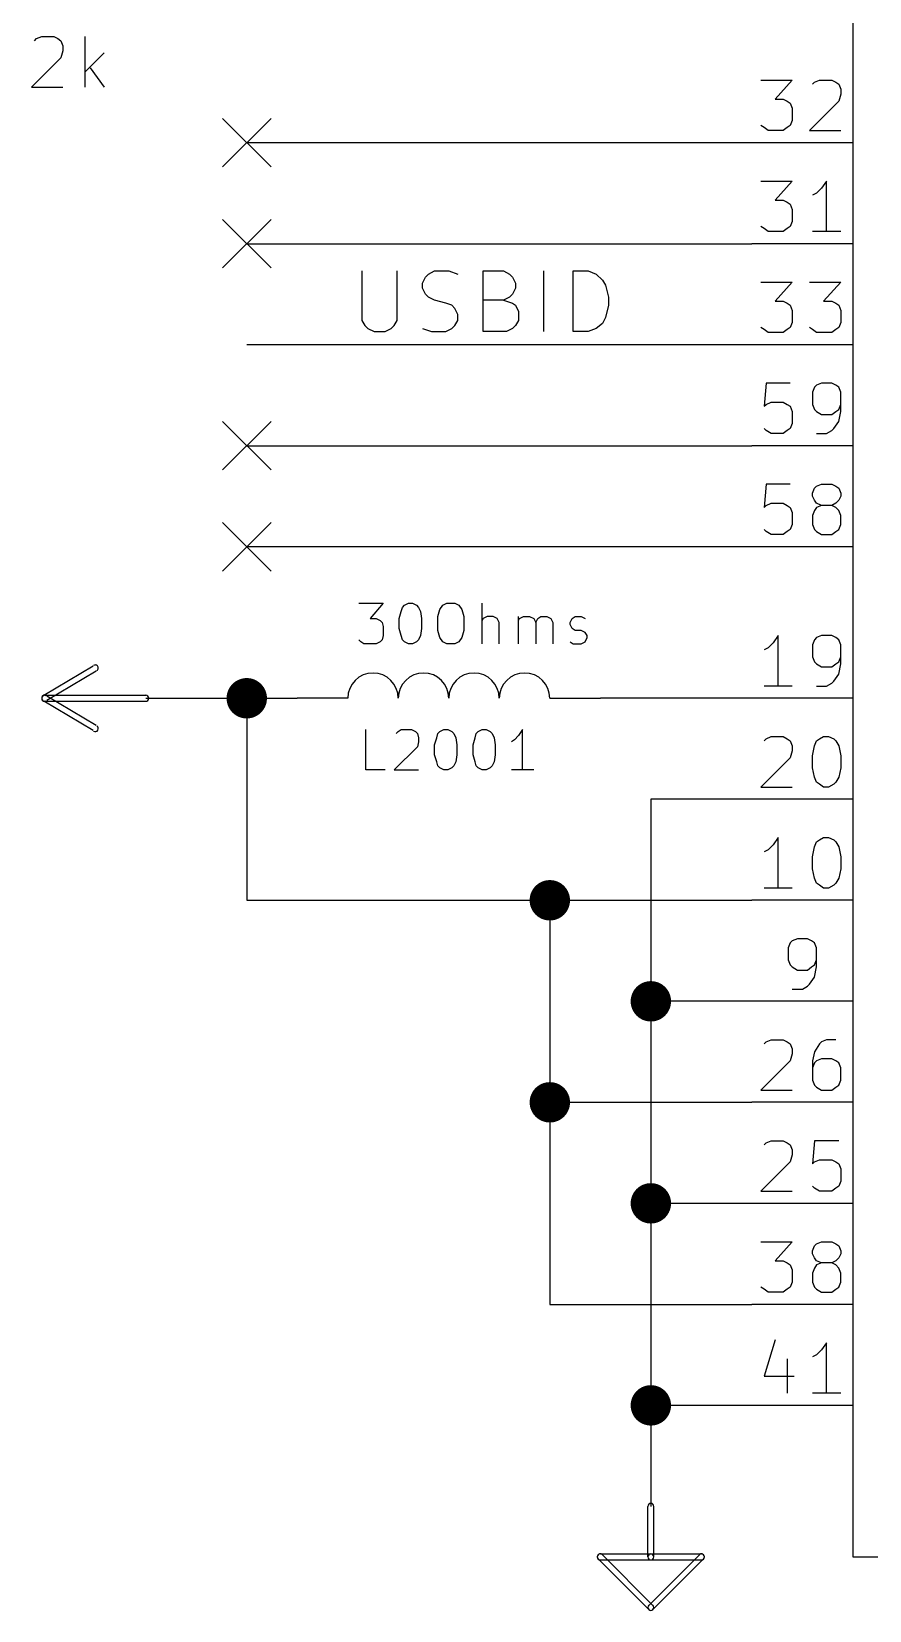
# Model space of a CAD drawing. Extents: x 10 to 287, y -200 to -10.
# Drawn here: x 33.96 to 55.03, y -141.05 to -101.35 of the extents above; entities that cross this region are included whole.
import ezdxf

# ---------------------------------------------------------------- set-up
doc = ezdxf.new("R2010")
doc.units = 0
doc.header["$MEASUREMENT"] = 0
doc.layers.add('BLACK', color=7, linetype='CONTINUOUS')

msp = doc.modelspace()

# ---------------------------------------------------------------- linework, layer by layer
at = {"layer": 'Black'}
for p, q in [((42.2656, -107.366), (42.2656, -108.61)), ((43.1546, -108.61), (43.1546, -107.366)), ((43.7896, -107.671), (43.8658, -107.518)), ((43.8658, -107.518), (43.942, -107.442)), ((43.942, -107.442), (44.0944, -107.366)), ((44.0944, -107.366), (44.45, -107.366)), ((44.45, -107.366), (44.6786, -107.442)), ((45.3136, -108.89), (45.3136, -107.366)), ((45.3136, -107.366), (45.8216, -107.366)), ((45.8216, -107.366), (45.974, -107.442)), ((45.974, -107.442), (46.0502, -107.518)), ((46.0502, -107.518), (46.1264, -107.671)), ((46.8376, -108.89), (46.8376, -107.366)), ((47.5742, -108.89), (47.5742, -107.366)), ((47.5742, -107.366), (47.9552, -107.366)), ((47.9552, -107.366), (48.1584, -107.442)), ((48.1584, -107.442), (48.3108, -107.594)), ((43.7896, -107.798), (43.7896, -107.671)), ((43.8658, -107.95), (43.7896, -107.798)), ((43.942, -108.026), (43.8658, -107.95)), ((46.0502, -107.95), (45.974, -108.026)), ((46.1264, -107.798), (46.0502, -107.95)), ((46.1264, -107.671), (46.1264, -107.798)), ((48.3108, -107.594), (48.387, -107.721)), ((48.387, -107.721), (48.4632, -108.026)), ((44.0944, -108.102), (43.942, -108.026)), ((44.3738, -108.179), (44.0944, -108.102)), ((44.5262, -108.229), (44.3738, -108.179)), ((44.6024, -108.306), (44.5262, -108.229)), ((44.6786, -108.458), (44.6024, -108.306)), ((45.8216, -108.102), (45.3136, -108.102)), ((45.974, -108.026), (45.8216, -108.102)), ((45.8216, -108.102), (46.0502, -108.179)), ((46.0502, -108.179), (46.1264, -108.229)), ((46.1264, -108.229), (46.2026, -108.382)), ((48.4632, -108.229), (48.387, -108.534)), ((48.4632, -108.026), (48.4632, -108.229)), ((42.2656, -108.61), (42.3418, -108.737)), ((42.3418, -108.737), (42.418, -108.814)), ((43.0022, -108.814), (43.0784, -108.737)), ((43.0784, -108.737), (43.1546, -108.61)), ((44.5262, -108.814), (44.6024, -108.737)), ((44.6024, -108.737), (44.6786, -108.61)), ((44.6786, -108.61), (44.6786, -108.458)), ((46.1264, -108.737), (46.0502, -108.814)), ((46.2026, -108.61), (46.1264, -108.737)), ((46.2026, -108.382), (46.2026, -108.61)), ((48.3108, -108.687), (48.1584, -108.814)), ((48.387, -108.534), (48.3108, -108.687)), ((42.418, -108.814), (42.5704, -108.89)), ((42.5704, -108.89), (42.8498, -108.89)), ((42.8498, -108.89), (43.0022, -108.814)), ((43.7896, -108.814), (44.0182, -108.89)), ((44.0182, -108.89), (44.3738, -108.89)), ((44.3738, -108.89), (44.5262, -108.814)), ((45.8978, -108.89), (45.3136, -108.89)), ((46.0502, -108.814), (45.8978, -108.89)), ((47.9552, -108.89), (47.5742, -108.89)), ((48.1584, -108.814), (47.9552, -108.89))]:
    msp.add_line(p, q, dxfattribs=at)
at = {"layer": 'Blue 2'}
for p, q in [((38.7604, -103.53), (39.9796, -104.75)), ((39.9796, -103.53), (38.7604, -104.75)), ((38.7604, -106.07), (39.9796, -107.29)), ((39.9796, -106.07), (38.7604, -107.29)), ((38.7604, -111.15), (39.9796, -112.37)), ((39.9796, -111.15), (38.7604, -112.37)), ((38.7604, -113.69), (39.9796, -114.91)), ((39.9796, -113.69), (38.7604, -114.91))]:
    msp.add_line(p, q, dxfattribs=at)
at = {"layer": 'Cyan 2'}
for p, q in [((34.036, -101.575), (34.0868, -101.524)), ((34.0868, -101.524), (34.2138, -101.473)), ((34.2138, -101.473), (34.5186, -101.473)), ((34.5186, -101.473), (34.6202, -101.524)), ((34.6202, -101.524), (34.6964, -101.575)), ((34.6964, -101.575), (34.7472, -101.702)), ((35.306, -102.743), (35.306, -101.473)), ((34.6964, -102.006), (33.9598, -102.743)), ((34.7472, -101.829), (34.6964, -102.006)), ((34.7472, -101.702), (34.7472, -101.829)), ((35.7886, -101.879), (35.306, -102.362)), ((35.433, -102.26), (35.7886, -102.743)), ((33.9598, -102.743), (34.7472, -102.743)), ((42.1894, -115.722), (42.799, -115.722)), ((42.799, -115.722), (42.4688, -116.103)), ((43.2562, -115.926), (43.2816, -115.824)), ((43.2816, -115.824), (43.3324, -115.773)), ((43.3324, -115.773), (43.434, -115.722)), ((43.434, -115.722), (43.5356, -115.722)), ((43.5356, -115.722), (43.6372, -115.773)), ((43.6372, -115.773), (43.688, -115.824)), ((43.688, -115.824), (43.7388, -115.926)), ((44.1706, -116.053), (44.2214, -115.875)), ((44.2214, -115.875), (44.2976, -115.773)), ((44.2976, -115.773), (44.3992, -115.722)), ((44.3992, -115.722), (44.6024, -115.722)), ((44.6024, -115.722), (44.704, -115.773)), ((44.704, -115.773), (44.7802, -115.875)), ((44.7802, -115.875), (44.831, -116.053)), ((45.2882, -116.738), (45.2882, -115.722)), ((42.4688, -116.103), (42.6212, -116.103)), ((42.6212, -116.103), (42.7228, -116.154)), ((42.7228, -116.154), (42.7736, -116.205)), ((42.7736, -116.205), (42.799, -116.307)), ((42.799, -116.307), (42.799, -116.535)), ((43.2054, -116.103), (43.2562, -115.926)), ((43.2054, -116.357), (43.2054, -116.103)), ((43.7388, -115.926), (43.7642, -116.103)), ((43.7642, -116.103), (43.7642, -116.357)), ((44.1706, -116.408), (44.1706, -116.053)), ((44.831, -116.053), (44.831, -116.408)), ((45.3136, -116.103), (45.2882, -116.154)), ((45.4152, -116.053), (45.3136, -116.103)), ((45.5676, -116.053), (45.4152, -116.053)), ((45.6692, -116.103), (45.5676, -116.053)), ((45.72, -116.205), (45.6692, -116.103)), ((45.72, -116.738), (45.72, -116.205)), ((46.2026, -116.738), (46.2026, -116.053)), ((46.2026, -116.154), (46.228, -116.103)), ((46.228, -116.103), (46.3296, -116.053)), ((46.3296, -116.053), (46.482, -116.053)), ((46.482, -116.053), (46.5836, -116.103)), ((46.5836, -116.103), (46.6344, -116.205)), ((46.6344, -116.205), (46.6852, -116.103)), ((46.6344, -116.205), (46.6344, -116.738)), ((46.6852, -116.103), (46.7614, -116.053)), ((46.7614, -116.053), (46.9138, -116.053)), ((46.9138, -116.053), (47.0154, -116.103)), ((47.0154, -116.103), (47.0662, -116.205)), ((47.0662, -116.205), (47.0662, -116.738)), ((47.498, -116.205), (47.5488, -116.103)), ((47.498, -116.256), (47.498, -116.205)), ((47.5488, -116.357), (47.498, -116.256)), ((47.5488, -116.103), (47.625, -116.053)), ((47.625, -116.053), (47.7774, -116.053)), ((47.7774, -116.053), (47.879, -116.103)), ((42.2402, -116.688), (42.1894, -116.637)), ((42.3164, -116.738), (42.2402, -116.688)), ((42.7228, -116.688), (42.6212, -116.738)), ((42.7736, -116.637), (42.7228, -116.688)), ((42.799, -116.535), (42.7736, -116.637)), ((43.2562, -116.535), (43.2054, -116.357)), ((43.2816, -116.637), (43.2562, -116.535)), ((43.3324, -116.688), (43.2816, -116.637)), ((43.434, -116.738), (43.3324, -116.688)), ((43.6372, -116.688), (43.5356, -116.738)), ((43.688, -116.637), (43.6372, -116.688)), ((43.7388, -116.535), (43.688, -116.637)), ((43.7642, -116.357), (43.7388, -116.535)), ((44.2214, -116.586), (44.1706, -116.408)), ((44.2976, -116.688), (44.2214, -116.586)), ((44.3992, -116.738), (44.2976, -116.688)), ((44.704, -116.688), (44.6024, -116.738)), ((44.7802, -116.586), (44.704, -116.688)), ((44.831, -116.408), (44.7802, -116.586)), ((47.498, -116.688), (47.5742, -116.738)), ((47.625, -116.408), (47.5488, -116.357)), ((47.7774, -116.408), (47.625, -116.408)), ((47.879, -116.459), (47.7774, -116.408)), ((47.7774, -116.738), (47.879, -116.688)), ((47.9298, -116.535), (47.879, -116.459)), ((47.879, -116.688), (47.9298, -116.586)), ((47.9298, -116.586), (47.9298, -116.535)), ((42.6212, -116.738), (42.3164, -116.738)), ((43.5356, -116.738), (43.434, -116.738)), ((44.6024, -116.738), (44.3992, -116.738)), ((47.5742, -116.738), (47.7774, -116.738)), ((42.3672, -119.913), (42.3672, -118.897)), ((43.1292, -118.999), (43.18, -118.948)), ((43.18, -118.948), (43.2562, -118.897)), ((43.2562, -118.897), (43.5102, -118.897)), ((43.5102, -118.897), (43.6118, -118.948)), ((43.6118, -118.948), (43.6626, -118.999)), ((43.6626, -118.999), (43.688, -119.101)), ((44.1452, -119.101), (44.1706, -118.999)), ((44.1706, -118.999), (44.2214, -118.948)), ((44.2214, -118.948), (44.323, -118.897)), ((44.323, -118.897), (44.4246, -118.897)), ((44.4246, -118.897), (44.5262, -118.948)), ((44.5262, -118.948), (44.577, -118.999)), ((44.577, -118.999), (44.6278, -119.101)), ((45.1104, -119.101), (45.1358, -118.999)), ((45.1358, -118.999), (45.1866, -118.948)), ((45.1866, -118.948), (45.2882, -118.897)), ((45.2882, -118.897), (45.3898, -118.897)), ((45.3898, -118.897), (45.4914, -118.948)), ((45.4914, -118.948), (45.5422, -118.999)), ((45.5422, -118.999), (45.593, -119.101)), ((46.2026, -119.05), (46.101, -119.151)), ((46.3042, -118.897), (46.2026, -119.05)), ((46.3042, -119.913), (46.3042, -118.897)), ((43.6626, -119.329), (43.0784, -119.913)), ((43.688, -119.202), (43.6626, -119.329)), ((43.688, -119.101), (43.688, -119.202)), ((44.0944, -119.278), (44.1452, -119.101)), ((44.0944, -119.532), (44.0944, -119.278)), ((44.6278, -119.101), (44.6532, -119.278)), ((44.6532, -119.278), (44.6532, -119.532)), ((45.0596, -119.278), (45.1104, -119.101)), ((45.0596, -119.532), (45.0596, -119.278)), ((45.593, -119.101), (45.6184, -119.278)), ((45.6184, -119.278), (45.6184, -119.532)), ((46.101, -119.151), (46.0248, -119.202)), ((44.1452, -119.71), (44.0944, -119.532)), ((44.1706, -119.812), (44.1452, -119.71)), ((44.2214, -119.863), (44.1706, -119.812)), ((44.323, -119.913), (44.2214, -119.863)), ((44.5262, -119.863), (44.4246, -119.913)), ((44.577, -119.812), (44.5262, -119.863)), ((44.6278, -119.71), (44.577, -119.812)), ((44.6532, -119.532), (44.6278, -119.71)), ((45.1104, -119.71), (45.0596, -119.532)), ((45.1358, -119.812), (45.1104, -119.71)), ((45.1866, -119.863), (45.1358, -119.812)), ((45.2882, -119.913), (45.1866, -119.863)), ((45.4914, -119.863), (45.3898, -119.913)), ((45.5422, -119.812), (45.4914, -119.863)), ((45.593, -119.71), (45.5422, -119.812)), ((45.6184, -119.532), (45.593, -119.71)), ((42.8498, -119.913), (42.3672, -119.913)), ((43.0784, -119.913), (43.688, -119.913)), ((44.4246, -119.913), (44.323, -119.913)), ((45.3898, -119.913), (45.2882, -119.913)), ((46.5836, -119.913), (46.0248, -119.913))]:
    msp.add_line(p, q, dxfattribs=at)
at = {"layer": 'Green 2'}
for p, q in [((52.07, -104.14), (39.37, -104.14)), ((39.37, -106.68), (52.07, -106.68)), ((52.07, -109.22), (39.37, -109.22)), ((39.37, -111.76), (52.07, -111.76)), ((52.07, -114.3), (39.37, -114.3)), ((36.83, -118.11), (40.64, -118.11)), ((39.37, -118.11), (39.37, -123.19)), ((52.07, -118.11), (48.26, -118.11)), ((49.53, -120.65), (49.53, -138.43)), ((52.07, -120.65), (49.53, -120.65)), ((39.37, -123.19), (52.07, -123.19)), ((46.99, -123.19), (46.99, -133.35)), ((52.07, -125.73), (49.53, -125.73)), ((46.99, -128.27), (52.07, -128.27)), ((52.07, -130.81), (49.53, -130.81)), ((46.99, -133.35), (52.07, -133.35)), ((52.07, -135.89), (49.53, -135.89))]:
    msp.add_line(p, q, dxfattribs=at)
at = {"layer": 'Green 2', "const_width": 0.508}
for points in [[(39.116, -118.11, 1), (39.624, -118.11, 1)], [(46.736, -123.19, 1), (47.244, -123.19, 1)], [(49.276, -125.73, 1), (49.784, -125.73, 1)], [(46.736, -128.27, 1), (47.244, -128.27, 1)], [(49.276, -130.81, 1), (49.784, -130.81, 1)], [(49.276, -135.89, 1), (49.784, -135.89, 1)]]:
    msp.add_lwpolyline(points, format="xyb", close=True, dxfattribs=at)
at = {"layer": 'Red 2'}
for p, q in [((54.61, -40.64), (54.61, -139.7)), ((52.2986, -102.565), (53.086, -102.565)), ((53.086, -102.565), (52.6542, -103.048)), ((53.594, -102.667), (53.6448, -102.616)), ((53.6448, -102.616), (53.7718, -102.565)), ((53.7718, -102.565), (54.0766, -102.565)), ((54.0766, -102.565), (54.1782, -102.616)), ((54.1782, -102.616), (54.2544, -102.667)), ((54.2544, -102.667), (54.3052, -102.794)), ((54.3052, -102.794), (54.3052, -102.921)), ((52.6542, -103.048), (52.8574, -103.048)), ((52.8574, -103.048), (52.959, -103.099)), ((52.959, -103.099), (53.0352, -103.149)), ((53.0352, -103.149), (53.086, -103.276)), ((54.2544, -103.099), (53.5178, -103.835)), ((54.3052, -102.921), (54.2544, -103.099)), ((53.086, -103.581), (53.0352, -103.708)), ((53.086, -103.276), (53.086, -103.581)), ((52.3748, -103.759), (52.2986, -103.708)), ((52.4764, -103.835), (52.3748, -103.759)), ((52.8574, -103.835), (52.4764, -103.835)), ((52.959, -103.759), (52.8574, -103.835)), ((53.0352, -103.708), (52.959, -103.759)), ((53.5178, -103.835), (54.3052, -103.835)), ((54.61, -104.14), (52.07, -104.14)), ((52.2986, -105.105), (53.086, -105.105)), ((53.086, -105.105), (52.6542, -105.588)), ((53.9496, -105.105), (53.8226, -105.283)), ((53.9496, -106.375), (53.9496, -105.105)), ((52.6542, -105.588), (52.8574, -105.588)), ((52.8574, -105.588), (52.959, -105.639)), ((53.6956, -105.41), (53.594, -105.461)), ((53.8226, -105.283), (53.6956, -105.41)), ((52.959, -105.639), (53.0352, -105.689)), ((53.0352, -105.689), (53.086, -105.816)), ((53.086, -105.816), (53.086, -106.121)), ((52.3748, -106.299), (52.2986, -106.248)), ((52.4764, -106.375), (52.3748, -106.299)), ((52.8574, -106.375), (52.4764, -106.375)), ((52.959, -106.299), (52.8574, -106.375)), ((53.0352, -106.248), (52.959, -106.299)), ((53.086, -106.121), (53.0352, -106.248)), ((54.3052, -106.375), (53.594, -106.375)), ((54.61, -106.68), (52.07, -106.68)), ((52.2986, -107.645), (53.086, -107.645)), ((53.086, -107.645), (52.6542, -108.128)), ((53.5178, -107.645), (54.3052, -107.645)), ((54.3052, -107.645), (53.8734, -108.128)), ((52.6542, -108.128), (52.8574, -108.128)), ((52.8574, -108.128), (52.959, -108.179)), ((52.959, -108.179), (53.0352, -108.229)), ((53.0352, -108.229), (53.086, -108.356)), ((53.086, -108.356), (53.086, -108.661)), ((53.8734, -108.128), (54.0766, -108.128)), ((54.0766, -108.128), (54.1782, -108.179)), ((54.1782, -108.179), (54.2544, -108.229)), ((54.2544, -108.229), (54.3052, -108.356)), ((54.3052, -108.356), (54.3052, -108.661)), ((53.086, -108.661), (53.0352, -108.788)), ((54.3052, -108.661), (54.2544, -108.788)), ((52.3748, -108.839), (52.2986, -108.788)), ((52.4764, -108.915), (52.3748, -108.839)), ((52.8574, -108.915), (52.4764, -108.915)), ((52.959, -108.839), (52.8574, -108.915)), ((53.0352, -108.788), (52.959, -108.839)), ((53.594, -108.839), (53.5178, -108.788)), ((53.6956, -108.915), (53.594, -108.839)), ((54.0766, -108.915), (53.6956, -108.915)), ((54.1782, -108.839), (54.0766, -108.915)), ((54.2544, -108.788), (54.1782, -108.839)), ((54.61, -109.22), (52.07, -109.22)), ((52.4256, -110.185), (52.3748, -110.769)), ((53.0352, -110.185), (52.4256, -110.185)), ((53.6448, -110.287), (53.594, -110.414)), ((53.6956, -110.236), (53.6448, -110.287)), ((53.8226, -110.185), (53.6956, -110.236)), ((54.0766, -110.185), (53.8226, -110.185)), ((54.1782, -110.236), (54.0766, -110.185)), ((54.2544, -110.287), (54.1782, -110.236)), ((54.3052, -110.414), (54.2544, -110.287)), ((52.3748, -110.769), (52.4256, -110.719)), ((52.4256, -110.719), (52.5526, -110.668)), ((52.5526, -110.668), (52.8574, -110.668)), ((52.8574, -110.668), (52.959, -110.719)), ((52.959, -110.719), (53.0352, -110.769)), ((53.594, -110.414), (53.594, -110.719)), ((53.594, -110.719), (53.6448, -110.846)), ((54.2544, -110.846), (54.3052, -110.719)), ((54.3052, -110.896), (54.3052, -110.414)), ((53.0352, -110.769), (53.086, -110.896)), ((53.086, -110.896), (53.086, -111.201)), ((53.6448, -110.846), (53.6956, -110.896)), ((53.6956, -110.896), (53.8226, -110.973)), ((53.8226, -110.973), (54.0766, -110.973)), ((54.0766, -110.973), (54.1782, -110.896)), ((54.1274, -111.328), (54.2544, -111.15)), ((54.1782, -110.896), (54.2544, -110.846)), ((54.2544, -111.15), (54.3052, -110.896)), ((52.4256, -111.379), (52.3748, -111.328)), ((52.5526, -111.455), (52.4256, -111.379)), ((52.8574, -111.455), (52.5526, -111.455)), ((52.959, -111.379), (52.8574, -111.455)), ((53.0352, -111.328), (52.959, -111.379)), ((53.086, -111.201), (53.0352, -111.328)), ((53.6956, -111.455), (53.9496, -111.455)), ((53.9496, -111.455), (54.0766, -111.379)), ((54.0766, -111.379), (54.1274, -111.328)), ((54.61, -111.76), (52.07, -111.76)), ((52.4256, -112.725), (52.3748, -113.309)), ((53.0352, -112.725), (52.4256, -112.725)), ((53.6956, -112.776), (53.8226, -112.725)), ((53.8226, -112.725), (54.0766, -112.725)), ((54.0766, -112.725), (54.1782, -112.776)), ((53.594, -112.954), (53.6448, -112.827)), ((53.594, -113.03), (53.594, -112.954)), ((53.6448, -113.132), (53.594, -113.03)), ((53.6448, -112.827), (53.6956, -112.776)), ((53.6956, -113.208), (53.6448, -113.132)), ((54.1782, -112.776), (54.2544, -112.827)), ((54.2544, -113.132), (54.1782, -113.208)), ((54.2544, -112.827), (54.3052, -112.954)), ((54.3052, -113.03), (54.2544, -113.132)), ((54.3052, -112.954), (54.3052, -113.03)), ((52.3748, -113.309), (52.4256, -113.259)), ((52.4256, -113.259), (52.5526, -113.208)), ((52.5526, -113.208), (52.8574, -113.208)), ((52.8574, -113.208), (52.959, -113.259)), ((52.959, -113.259), (53.0352, -113.309)), ((53.0352, -113.309), (53.086, -113.436)), ((53.086, -113.436), (53.086, -113.741)), ((53.6448, -113.386), (53.594, -113.513)), ((53.594, -113.513), (53.594, -113.741)), ((53.6956, -113.309), (53.6448, -113.386)), ((53.8226, -113.259), (53.6956, -113.208)), ((53.8226, -113.259), (53.6956, -113.309)), ((54.0766, -113.259), (53.8226, -113.259)), ((54.1782, -113.208), (54.0766, -113.259)), ((54.1782, -113.309), (54.0766, -113.259)), ((54.2544, -113.386), (54.1782, -113.309)), ((54.3052, -113.513), (54.2544, -113.386)), ((54.3052, -113.741), (54.3052, -113.513)), ((52.4256, -113.919), (52.3748, -113.868)), ((52.5526, -113.995), (52.4256, -113.919)), ((52.959, -113.919), (52.8574, -113.995)), ((53.0352, -113.868), (52.959, -113.919)), ((53.086, -113.741), (53.0352, -113.868)), ((53.594, -113.741), (53.6448, -113.868)), ((53.6448, -113.868), (53.6956, -113.919)), ((53.6956, -113.919), (53.8226, -113.995)), ((54.0766, -113.995), (54.1782, -113.919)), ((54.1782, -113.919), (54.2544, -113.868)), ((54.2544, -113.868), (54.3052, -113.741)), ((54.61, -114.3), (52.07, -114.3)), ((52.8574, -113.995), (52.5526, -113.995)), ((53.8226, -113.995), (54.0766, -113.995)), ((52.6034, -116.713), (52.4764, -116.84)), ((52.7304, -116.535), (52.6034, -116.713)), ((52.7304, -117.805), (52.7304, -116.535)), ((53.6448, -116.637), (53.594, -116.764)), ((53.6956, -116.586), (53.6448, -116.637)), ((53.8226, -116.535), (53.6956, -116.586)), ((54.0766, -116.535), (53.8226, -116.535)), ((54.1782, -116.586), (54.0766, -116.535)), ((54.2544, -116.637), (54.1782, -116.586)), ((54.3052, -116.764), (54.2544, -116.637)), ((52.4764, -116.84), (52.3748, -116.891)), ((53.594, -116.764), (53.594, -117.069)), ((53.594, -117.069), (53.6448, -117.196)), ((54.2544, -117.196), (54.3052, -117.069)), ((54.3052, -117.246), (54.3052, -116.764)), ((34.2646, -118.034), (35.5092, -117.297)), ((34.3408, -118.161), (35.5854, -117.424)), ((53.6448, -117.196), (53.6956, -117.246)), ((53.6956, -117.246), (53.8226, -117.323)), ((53.8226, -117.323), (54.0766, -117.323)), ((54.0766, -117.323), (54.1782, -117.246)), ((54.1274, -117.678), (54.2544, -117.5)), ((54.1782, -117.246), (54.2544, -117.196)), ((54.2544, -117.5), (54.3052, -117.246)), ((53.086, -117.805), (52.3748, -117.805)), ((53.6956, -117.805), (53.9496, -117.805)), ((53.9496, -117.805), (54.0766, -117.729)), ((54.0766, -117.729), (54.1274, -117.678)), ((35.5092, -118.923), (34.2646, -118.186)), ((34.29, -118.034), (36.83, -118.034)), ((34.29, -118.186), (36.83, -118.186)), ((35.5854, -118.796), (34.3408, -118.059)), ((41.91, -118.11), (40.64, -118.11)), ((46.99, -118.11), (48.26, -118.11)), ((54.61, -118.11), (52.07, -118.11)), ((52.4256, -119.126), (52.5526, -119.075)), ((52.5526, -119.075), (52.8574, -119.075)), ((52.8574, -119.075), (52.959, -119.126)), ((53.7718, -119.126), (53.8734, -119.075)), ((53.8734, -119.075), (54.0004, -119.075)), ((54.0004, -119.075), (54.1274, -119.126)), ((52.3748, -119.177), (52.4256, -119.126)), ((52.959, -119.126), (53.0352, -119.177)), ((53.0352, -119.177), (53.086, -119.304)), ((53.086, -119.431), (53.0352, -119.609)), ((53.086, -119.304), (53.086, -119.431)), ((53.594, -119.558), (53.6448, -119.304)), ((53.6448, -119.304), (53.6956, -119.177)), ((53.6956, -119.177), (53.7718, -119.126)), ((54.1274, -119.126), (54.1782, -119.177)), ((54.1782, -119.177), (54.2544, -119.304)), ((54.2544, -119.304), (54.3052, -119.558)), ((53.0352, -119.609), (52.2986, -120.345)), ((53.594, -119.863), (53.594, -119.558)), ((53.6448, -120.091), (53.594, -119.863)), ((54.3052, -119.863), (54.2544, -120.091)), ((54.3052, -119.558), (54.3052, -119.863)), ((53.6956, -120.218), (53.6448, -120.091)), ((53.7718, -120.269), (53.6956, -120.218)), ((53.8734, -120.345), (53.7718, -120.269)), ((54.1274, -120.269), (54.0004, -120.345)), ((54.1782, -120.218), (54.1274, -120.269)), ((54.2544, -120.091), (54.1782, -120.218)), ((54.61, -120.65), (52.07, -120.65)), ((52.2986, -120.345), (53.086, -120.345)), ((54.0004, -120.345), (53.8734, -120.345)), ((52.6034, -121.793), (52.4764, -121.92)), ((52.7304, -121.615), (52.6034, -121.793)), ((52.7304, -122.885), (52.7304, -121.615)), ((53.594, -122.098), (53.6448, -121.844)), ((53.6448, -121.844), (53.6956, -121.717)), ((53.6956, -121.717), (53.7718, -121.666)), ((53.7718, -121.666), (53.8734, -121.615)), ((53.8734, -121.615), (54.0004, -121.615)), ((54.0004, -121.615), (54.1274, -121.666)), ((54.1274, -121.666), (54.1782, -121.717)), ((54.1782, -121.717), (54.2544, -121.844)), ((54.2544, -121.844), (54.3052, -122.098)), ((52.4764, -121.92), (52.3748, -121.971)), ((53.594, -122.403), (53.594, -122.098)), ((54.3052, -122.098), (54.3052, -122.403)), ((53.6448, -122.631), (53.594, -122.403)), ((53.6956, -122.758), (53.6448, -122.631)), ((54.2544, -122.631), (54.1782, -122.758)), ((54.3052, -122.403), (54.2544, -122.631)), ((53.086, -122.885), (52.3748, -122.885)), ((53.7718, -122.809), (53.6956, -122.758)), ((53.8734, -122.885), (53.7718, -122.809)), ((54.0004, -122.885), (53.8734, -122.885)), ((54.1274, -122.809), (54.0004, -122.885)), ((54.1782, -122.758), (54.1274, -122.809)), ((54.61, -123.19), (52.07, -123.19)), ((53.0352, -124.257), (52.9844, -124.384)), ((53.086, -124.206), (53.0352, -124.257)), ((53.213, -124.155), (53.086, -124.206)), ((53.467, -124.155), (53.213, -124.155)), ((53.5686, -124.206), (53.467, -124.155)), ((53.6448, -124.257), (53.5686, -124.206)), ((53.6956, -124.384), (53.6448, -124.257)), ((52.9844, -124.384), (52.9844, -124.689)), ((53.6956, -124.866), (53.6956, -124.384)), ((52.9844, -124.689), (53.0352, -124.816)), ((53.0352, -124.816), (53.086, -124.866)), ((53.086, -124.866), (53.213, -124.943)), ((53.213, -124.943), (53.467, -124.943)), ((53.467, -124.943), (53.5686, -124.866)), ((53.5686, -124.866), (53.6448, -124.816)), ((53.6448, -124.816), (53.6956, -124.689)), ((53.6448, -125.12), (53.6956, -124.866)), ((53.086, -125.425), (53.34, -125.425)), ((53.34, -125.425), (53.467, -125.349)), ((53.467, -125.349), (53.5178, -125.298)), ((53.5178, -125.298), (53.6448, -125.12)), ((54.61, -125.73), (52.07, -125.73)), ((52.3748, -126.797), (52.4256, -126.746)), ((52.4256, -126.746), (52.5526, -126.695)), ((52.5526, -126.695), (52.8574, -126.695)), ((52.8574, -126.695), (52.959, -126.746)), ((52.959, -126.746), (53.0352, -126.797)), ((53.0352, -126.797), (53.086, -126.924)), ((53.086, -126.924), (53.086, -127.051)), ((53.6448, -127), (53.594, -127.229)), ((53.7718, -126.797), (53.6448, -127)), ((53.8226, -126.746), (53.7718, -126.797)), ((53.9496, -126.695), (53.8226, -126.746)), ((54.1782, -126.695), (53.9496, -126.695)), ((53.0352, -127.229), (52.2986, -127.965)), ((53.086, -127.051), (53.0352, -127.229)), ((53.594, -127.229), (53.594, -127.711)), ((53.6448, -127.279), (53.594, -127.406)), ((53.6956, -127.229), (53.6448, -127.279)), ((53.8226, -127.178), (53.6956, -127.229)), ((54.0766, -127.178), (53.8226, -127.178)), ((54.1782, -127.229), (54.0766, -127.178)), ((54.2544, -127.279), (54.1782, -127.229)), ((54.3052, -127.406), (54.2544, -127.279)), ((54.3052, -127.711), (54.3052, -127.406)), ((53.594, -127.711), (53.6448, -127.838)), ((54.2544, -127.838), (54.3052, -127.711)), ((52.2986, -127.965), (53.086, -127.965)), ((53.6448, -127.838), (53.6956, -127.889)), ((53.6956, -127.889), (53.8226, -127.965)), ((53.8226, -127.965), (54.0766, -127.965)), ((54.0766, -127.965), (54.1782, -127.889)), ((54.1782, -127.889), (54.2544, -127.838)), ((54.61, -128.27), (52.07, -128.27)), ((52.3748, -129.337), (52.4256, -129.286)), ((52.4256, -129.286), (52.5526, -129.235)), ((52.5526, -129.235), (52.8574, -129.235)), ((52.8574, -129.235), (52.959, -129.286)), ((52.959, -129.286), (53.0352, -129.337)), ((53.0352, -129.337), (53.086, -129.464)), ((53.6448, -129.235), (53.594, -129.819)), ((54.2544, -129.235), (53.6448, -129.235)), ((53.0352, -129.769), (52.2986, -130.505)), ((53.086, -129.591), (53.0352, -129.769)), ((53.086, -129.464), (53.086, -129.591)), ((53.594, -129.819), (53.6448, -129.769)), ((53.6448, -129.769), (53.7718, -129.718)), ((53.7718, -129.718), (54.0766, -129.718)), ((54.0766, -129.718), (54.1782, -129.769)), ((54.1782, -129.769), (54.2544, -129.819)), ((54.2544, -129.819), (54.3052, -129.946)), ((54.3052, -129.946), (54.3052, -130.251)), ((52.2986, -130.505), (53.086, -130.505)), ((53.6448, -130.429), (53.594, -130.378)), ((53.7718, -130.505), (53.6448, -130.429)), ((54.0766, -130.505), (53.7718, -130.505)), ((54.1782, -130.429), (54.0766, -130.505)), ((54.2544, -130.378), (54.1782, -130.429)), ((54.3052, -130.251), (54.2544, -130.378)), ((54.61, -130.81), (52.07, -130.81)), ((52.2986, -131.775), (53.086, -131.775)), ((53.086, -131.775), (52.6542, -132.258)), ((53.6956, -131.826), (53.8226, -131.775)), ((53.8226, -131.775), (54.0766, -131.775)), ((54.0766, -131.775), (54.1782, -131.826)), ((53.594, -132.004), (53.6448, -131.877)), ((53.594, -132.08), (53.594, -132.004)), ((53.6448, -132.182), (53.594, -132.08)), ((53.6448, -131.877), (53.6956, -131.826)), ((53.6956, -132.258), (53.6448, -132.182)), ((54.1782, -131.826), (54.2544, -131.877)), ((54.2544, -132.182), (54.1782, -132.258)), ((54.2544, -131.877), (54.3052, -132.004)), ((54.3052, -132.08), (54.2544, -132.182)), ((54.3052, -132.004), (54.3052, -132.08)), ((52.6542, -132.258), (52.8574, -132.258)), ((52.8574, -132.258), (52.959, -132.309)), ((52.959, -132.309), (53.0352, -132.359)), ((53.0352, -132.359), (53.086, -132.486)), ((53.086, -132.486), (53.086, -132.791)), ((53.6448, -132.436), (53.594, -132.563)), ((53.594, -132.563), (53.594, -132.791)), ((53.6956, -132.359), (53.6448, -132.436)), ((53.8226, -132.309), (53.6956, -132.258)), ((53.8226, -132.309), (53.6956, -132.359)), ((54.0766, -132.309), (53.8226, -132.309)), ((54.1782, -132.258), (54.0766, -132.309)), ((54.1782, -132.359), (54.0766, -132.309)), ((54.2544, -132.436), (54.1782, -132.359)), ((54.3052, -132.563), (54.2544, -132.436)), ((54.3052, -132.791), (54.3052, -132.563)), ((52.3748, -132.969), (52.2986, -132.918)), ((52.4764, -133.045), (52.3748, -132.969)), ((52.959, -132.969), (52.8574, -133.045)), ((53.0352, -132.918), (52.959, -132.969)), ((53.086, -132.791), (53.0352, -132.918)), ((53.594, -132.791), (53.6448, -132.918)), ((53.6448, -132.918), (53.6956, -132.969)), ((53.6956, -132.969), (53.8226, -133.045)), ((54.0766, -133.045), (54.1782, -132.969)), ((54.1782, -132.969), (54.2544, -132.918)), ((54.2544, -132.918), (54.3052, -132.791)), ((54.61, -133.35), (52.07, -133.35)), ((52.8574, -133.045), (52.4764, -133.045)), ((53.8226, -133.045), (54.0766, -133.045)), ((52.6542, -134.239), (52.3748, -135.153)), ((53.8226, -134.493), (53.6956, -134.62)), ((53.9496, -134.315), (53.8226, -134.493)), ((53.9496, -135.585), (53.9496, -134.315)), ((52.959, -134.722), (52.959, -135.585)), ((53.6956, -134.62), (53.594, -134.671)), ((52.3748, -135.153), (53.1368, -135.153)), ((54.3052, -135.585), (53.594, -135.585)), ((54.61, -135.89), (52.07, -135.89)), ((49.4538, -139.7), (49.4538, -138.43)), ((49.6062, -139.7), (49.6062, -138.43)), ((48.26, -139.624), (49.53, -139.624)), ((49.5808, -140.919), (48.3108, -139.649)), ((50.7492, -139.649), (49.4792, -140.919)), ((49.53, -139.624), (50.8, -139.624)), ((54.61, -139.7), (148.59, -139.7)), ((49.4792, -141.021), (48.2092, -139.751)), ((48.26, -139.776), (49.53, -139.776)), ((49.53, -139.776), (50.8, -139.776)), ((50.8508, -139.751), (49.5808, -141.021))]:
    msp.add_line(p, q, dxfattribs=at)
for centre, radius, start, end in [((35.56, -117.348), 0.0762, 300.964, 480.964), ((42.545, -118.11), 0.635, -359.9, -180.1), ((43.815, -118.11), 0.635, -359.9, -180.1), ((45.085, -118.11), 0.635, -359.9, -180.1), ((46.355, -118.11), 0.635, -359.9, -180.1), ((34.29, -118.11), 0.0762, 419.036, 599.036), ((34.29, -118.11), 0.0762, 90, 270), ((34.29, -118.11), 0.0762, 120.964, 300.964), ((36.83, -118.11), 0.0762, 270, 450), ((35.56, -118.872), 0.0762, 239.036, 419.036), ((49.53, -138.43), 0.0762, 360, 540), ((48.26, -139.7), 0.0762, 405, 585), ((48.26, -139.7), 0.0762, 90, 270), ((49.53, -139.7), 0.0762, 90, 270), ((49.53, -139.7), 0.0762, 180, 360), ((49.53, -139.7), 0.0762, 270, 450), ((50.8, -139.7), 0.0762, 315, 495), ((50.8, -139.7), 0.0762, 270, 450), ((49.53, -140.97), 0.0762, 495, 675), ((49.53, -140.97), 0.0762, 225, 405)]:
    msp.add_arc(centre, radius, start, end, dxfattribs=at)

doc.saveas('drawing.dxf')
